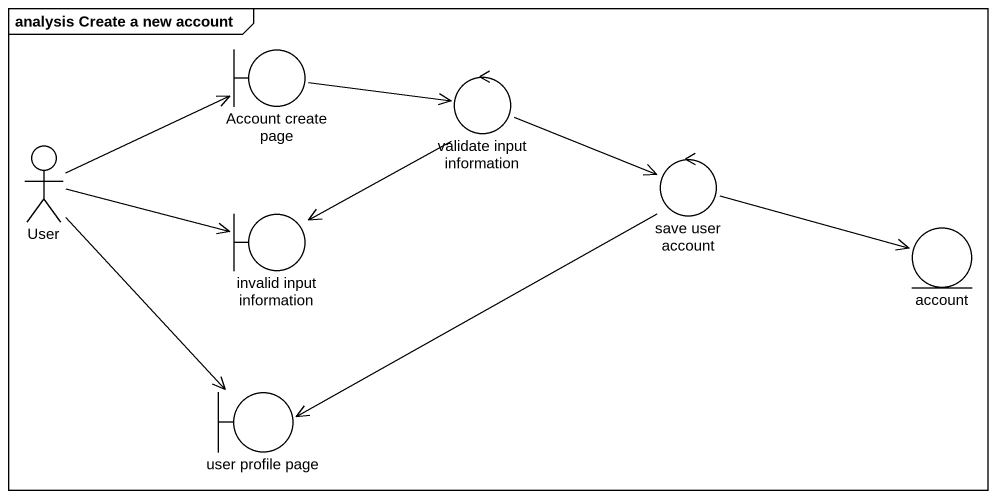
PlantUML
@startuml
mainframe analysis Create a new account
boundary "Account create page" as Account_create_page
control "validate input information" as validate_input_information
actor User
control "save user account" as save_user_account
boundary "invalid input information" as invalid_input_information
entity account
boundary "user profile page" as user_profile_page
Account_create_page -right-> validate_input_information
validate_input_information -right-> save_user_account
validate_input_information --> invalid_input_information
User -right-> Account_create_page
User -right-> invalid_input_information
User --> user_profile_page
save_user_account -right-> account
save_user_account -left-> user_profile_page
@enduml
